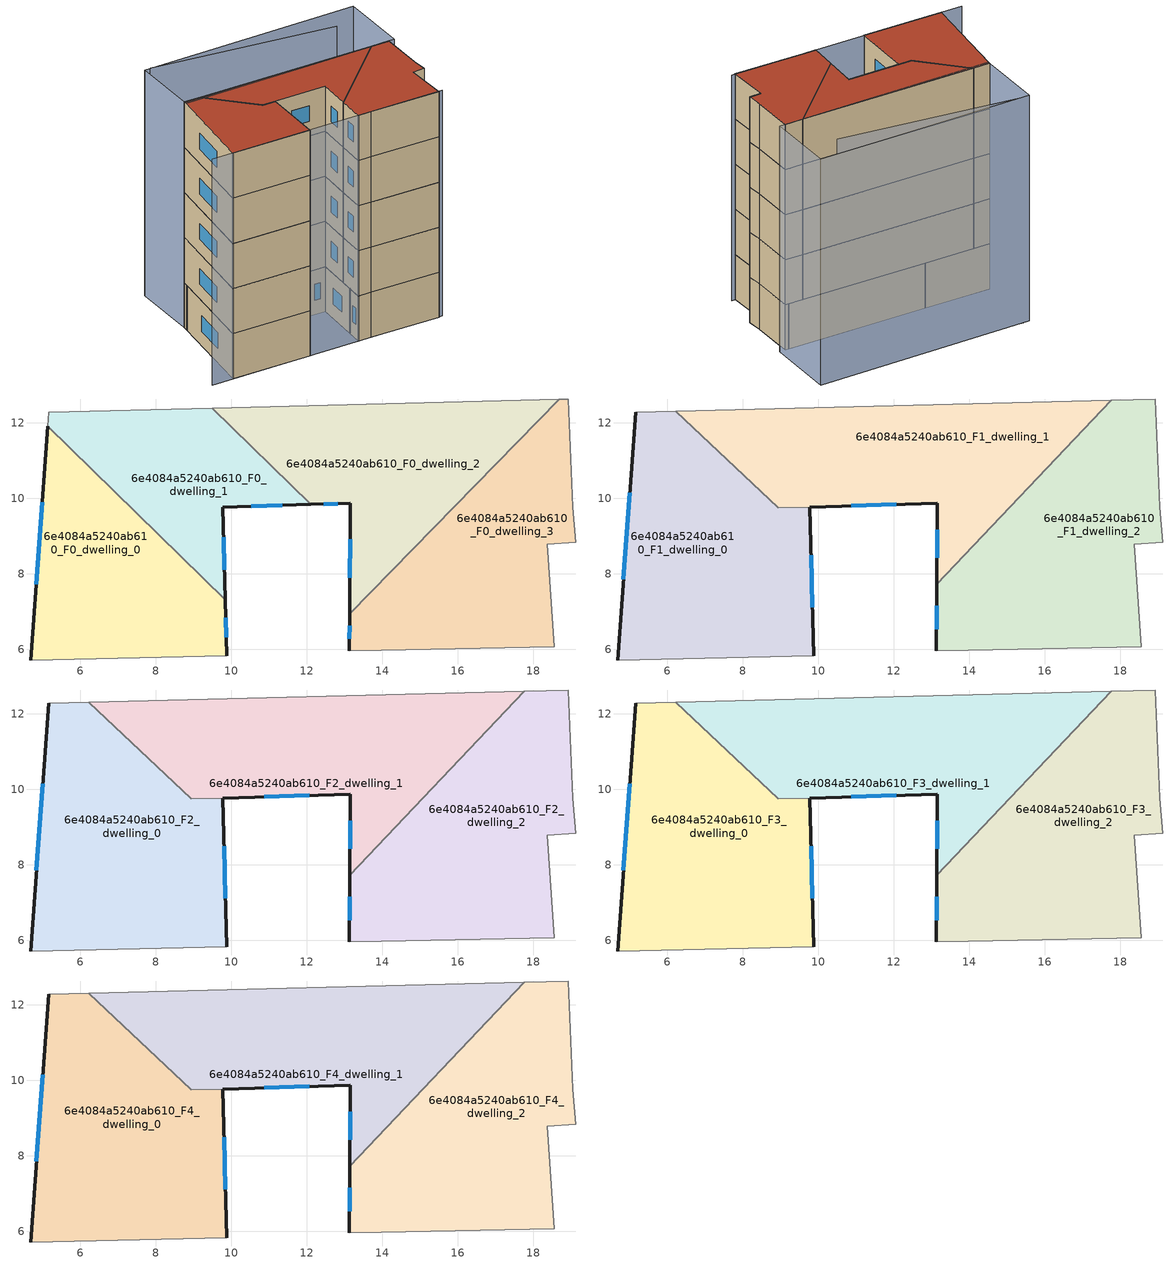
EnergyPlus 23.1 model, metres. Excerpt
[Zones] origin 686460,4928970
6e4084a5240ab610_F0_dwelling_0
 floor ground (EU_floor_Construction): 9.88,5.84 9.84,7.31 5.14,11.91 4.69,5.72 z0
 wall outside (EU_wall_Construction): 9.84,7.31 9.88,5.84 / 4.69,5.72 5.14,11.91 z0:3
 wall adiabatic (EU_wall_Construction): 9.88,5.84 4.69,5.72 z0:3
 wall to 6e4084a5240ab610_F0_dwelling_1 (EU_wall_Construction): 5.14,11.91 9.84,7.31 z0:3
 window (EU_Window_Construction): 9.85,6.83 9.86,6.32 / 4.83,7.73 4.99,9.9 z0.98:2.02
6e4084a5240ab610_F0_dwelling_1
 floor ground (EU_floor_Construction): 9.84,7.31 9.78,9.77 12.11,9.84 9.5,12.39 5.17,12.28 5.14,11.91 z0
 wall outside (EU_wall_Construction): 12.11,9.84 9.78,9.77 9.84,7.31 z0:3
 wall adiabatic (EU_wall_Construction): 5.14,11.91 5.17,12.28 9.5,12.39 z0:3
 wall to 6e4084a5240ab610_F0_dwelling_2 (EU_wall_Construction): 9.5,12.39 12.11,9.84 z0:3
 window (EU_Window_Construction): 11.35,9.82 10.54,9.79 / 9.8,8.97 9.82,8.11 z0.98:2.02
6e4084a5240ab610_F0_dwelling_2
 floor ground (EU_floor_Construction): 13.14,6.94 18.69,12.62 9.5,12.39 12.11,9.84 13.16,9.87 z0
 wall outside (EU_wall_Construction): 13.14,6.94 13.16,9.87 12.11,9.84 z0:3
 wall adiabatic (EU_wall_Construction): 9.5,12.39 18.69,12.62 z0:3
 wall to 6e4084a5240ab610_F0_dwelling_3 (EU_wall_Construction): 18.69,12.62 13.14,6.94 z0:3
 window (EU_Window_Construction): 13.14,7.89 13.15,8.92 / 12.82,9.86 12.45,9.85 z0.98:2.02
6e4084a5240ab610_F0_dwelling_3
 floor ground (EU_floor_Construction): 18.55,6.07 18.37,8.78 19.13,8.84 19.04,9.77 18.92,12.63 18.69,12.62 13.14,6.94 13.13,5.96 13.98,5.98 z0
 wall outside (EU_wall_Construction): 13.13,5.96 13.14,6.94 z0:3
 wall adiabatic (EU_wall_Construction): 18.69,12.62 18.92,12.63 19.04,9.77 19.13,8.84 18.37,8.78 18.55,6.07 13.98,5.98 13.13,5.96 z0:3
 window (EU_Window_Construction): 13.13,6.28 13.13,6.62 z0.98:2.02
6e4084a5240ab610_F1_dwelling_0
 floor to 6e4084a5240ab610_F0_dwelling_0 (EU_floor_Construction): 9.88,5.84 9.84,7.31 5.14,11.91 4.69,5.72 z3
 floor to 6e4084a5240ab610_F0_dwelling_1 (EU_floor_Construction): 9.84,7.31 9.78,9.77 8.94,9.75 6.23,12.31 5.17,12.28 5.14,11.91 z3
 wall outside (EU_wall_Construction): 9.78,9.77 9.88,5.84 / 4.69,5.72 5.17,12.28 z3:6
 wall adiabatic (EU_wall_Construction): 9.88,5.84 4.69,5.72 / 5.17,12.28 6.23,12.31 z3:6
 wall to 6e4084a5240ab610_F1_dwelling_1 (EU_wall_Construction): 6.23,12.31 8.94,9.75 9.78,9.77 z3:6
 window (EU_Window_Construction): 9.81,8.49 9.84,7.12 / 4.84,7.85 5.01,10.15 z3.98:5.02
6e4084a5240ab610_F1_dwelling_1
 floor to 6e4084a5240ab610_F0_dwelling_1 (EU_floor_Construction): 12.11,9.84 9.5,12.39 6.23,12.31 8.94,9.75 z3
 floor to 6e4084a5240ab610_F0_dwelling_2 (EU_floor_Construction): 13.14,7.73 17.75,12.6 9.5,12.39 12.11,9.84 13.16,9.87 z3
 wall outside (EU_wall_Construction): 13.14,7.73 13.16,9.87 9.78,9.77 z3:6
 wall adiabatic (EU_wall_Construction): 6.23,12.31 17.75,12.6 z3:6
 wall to 6e4084a5240ab610_F1_dwelling_2 (EU_wall_Construction): 17.75,12.6 13.14,7.73 z3:6
 window (EU_Window_Construction): 13.15,8.43 13.15,9.17 / 12.06,9.84 10.88,9.8 z3.98:5.02
6e4084a5240ab610_F1_dwelling_2
 floor to 6e4084a5240ab610_F0_dwelling_2 (EU_floor_Construction): 13.13,6.94 18.69,12.62 17.75,12.6 13.14,7.73 z3
 floor to 6e4084a5240ab610_F0_dwelling_3 (EU_floor_Construction): 18.55,6.07 18.37,8.78 19.13,8.84 19.04,9.77 18.92,12.63 18.69,12.62 13.13,6.94 13.13,5.96 13.98,5.98 z3
 wall outside (EU_wall_Construction): 13.13,5.96 13.14,7.73 z3:6
 wall adiabatic (EU_wall_Construction): 17.75,12.6 18.92,12.63 19.04,9.77 19.13,8.84 18.37,8.78 18.55,6.07 13.98,5.98 13.13,5.96 z3:6
 window (EU_Window_Construction): 13.13,6.54 13.14,7.15 z3.98:5.02
6e4084a5240ab610_F2_dwelling_0
 floor to 6e4084a5240ab610_F1_dwelling_0 (EU_floor_Construction): 9.88,5.84 9.78,9.77 8.94,9.75 6.23,12.31 5.17,12.28 4.69,5.72 z6
 wall outside (EU_wall_Construction): 9.78,9.77 9.88,5.84 / 4.69,5.72 5.17,12.28 z6:9
 wall adiabatic (EU_wall_Construction): 9.88,5.84 4.69,5.72 / 5.17,12.28 6.23,12.31 z6:9
 wall to 6e4084a5240ab610_F2_dwelling_1 (EU_wall_Construction): 6.23,12.31 8.94,9.75 9.78,9.77 z6:9
 window (EU_Window_Construction): 9.81,8.49 9.84,7.12 / 4.84,7.85 5.01,10.15 z6.98:8.02
6e4084a5240ab610_F2_dwelling_1
 floor to 6e4084a5240ab610_F1_dwelling_1 (EU_floor_Construction): 13.14,7.73 17.75,12.6 6.23,12.31 8.94,9.75 13.16,9.87 z6
 wall outside (EU_wall_Construction): 13.14,7.73 13.16,9.87 9.78,9.77 z6:9
 wall adiabatic (EU_wall_Construction): 6.23,12.31 17.75,12.6 z6:9
 wall to 6e4084a5240ab610_F2_dwelling_2 (EU_wall_Construction): 17.75,12.6 13.14,7.73 z6:9
 window (EU_Window_Construction): 13.15,8.43 13.15,9.17 / 12.06,9.84 10.88,9.8 z6.98:8.02
6e4084a5240ab610_F2_dwelling_2
 floor to 6e4084a5240ab610_F1_dwelling_2 (EU_floor_Construction): 18.55,6.07 18.37,8.78 19.13,8.84 19.04,9.77 18.92,12.63 17.75,12.6 13.14,7.73 13.13,5.96 13.98,5.98 z6
 wall outside (EU_wall_Construction): 13.13,5.96 13.14,7.73 z6:9
 wall adiabatic (EU_wall_Construction): 17.75,12.6 18.92,12.63 19.04,9.77 19.13,8.84 18.37,8.78 18.55,6.07 13.98,5.98 13.13,5.96 z6:9
 window (EU_Window_Construction): 13.13,6.54 13.14,7.15 z6.98:8.02
6e4084a5240ab610_F3_dwelling_0
 floor to 6e4084a5240ab610_F2_dwelling_0 (EU_floor_Construction): 9.88,5.84 9.78,9.77 8.94,9.75 6.23,12.31 5.17,12.28 4.69,5.72 z9
 wall outside (EU_wall_Construction): 9.78,9.77 9.88,5.84 / 4.69,5.72 5.17,12.28 z9:12
 wall adiabatic (EU_wall_Construction): 9.88,5.84 4.69,5.72 / 5.17,12.28 6.23,12.31 z9:12
 wall to 6e4084a5240ab610_F3_dwelling_1 (EU_wall_Construction): 6.23,12.31 8.94,9.75 9.78,9.77 z9:12
 window (EU_Window_Construction): 9.81,8.49 9.84,7.12 / 4.84,7.85 5.01,10.15 z9.98:11.02
6e4084a5240ab610_F3_dwelling_1
 floor to 6e4084a5240ab610_F2_dwelling_1 (EU_floor_Construction): 13.14,7.73 17.75,12.6 6.23,12.31 8.94,9.75 13.16,9.87 z9
 wall outside (EU_wall_Construction): 13.14,7.73 13.16,9.87 9.78,9.77 z9:12
 wall adiabatic (EU_wall_Construction): 6.23,12.31 17.75,12.6 z9:12
 wall to 6e4084a5240ab610_F3_dwelling_2 (EU_wall_Construction): 17.75,12.6 13.14,7.73 z9:12
 window (EU_Window_Construction): 13.15,8.43 13.15,9.17 / 12.06,9.84 10.88,9.8 z9.98:11.02
6e4084a5240ab610_F3_dwelling_2
 floor to 6e4084a5240ab610_F2_dwelling_2 (EU_floor_Construction): 18.55,6.07 18.37,8.78 19.13,8.84 19.04,9.77 18.92,12.63 17.75,12.6 13.14,7.73 13.13,5.96 13.98,5.98 z9
 wall outside (EU_wall_Construction): 13.13,5.96 13.14,7.73 z9:12
 wall adiabatic (EU_wall_Construction): 17.75,12.6 18.92,12.63 19.04,9.77 19.13,8.84 18.37,8.78 18.55,6.07 13.98,5.98 13.13,5.96 z9:12
 window (EU_Window_Construction): 13.13,6.54 13.14,7.15 z9.98:11.02
6e4084a5240ab610_F4_dwelling_0
 floor to 6e4084a5240ab610_F3_dwelling_0 (EU_floor_Construction): 9.88,5.84 9.78,9.77 8.94,9.75 6.23,12.31 5.17,12.28 4.69,5.72 z12
 wall outside (EU_wall_Construction): 9.78,9.77 9.88,5.84 / 4.69,5.72 5.17,12.28 z12:15
 wall adiabatic (EU_wall_Construction): 9.88,5.84 4.69,5.72 / 5.17,12.28 6.23,12.31 z12:15
 wall to 6e4084a5240ab610_F4_dwelling_1 (EU_wall_Construction): 6.23,12.31 8.94,9.75 9.78,9.77 z12:15
 window (EU_Window_Construction): 9.81,8.49 9.84,7.12 / 4.84,7.85 5.01,10.15 z12.98:14.02
 roof outside (EU_roof_Construction): 9.78,9.77 9.88,5.84 4.69,5.72 5.17,12.28 6.23,12.31 8.94,9.75 z15
6e4084a5240ab610_F4_dwelling_1
 floor to 6e4084a5240ab610_F3_dwelling_1 (EU_floor_Construction): 13.14,7.73 17.75,12.6 6.23,12.31 8.94,9.75 13.16,9.87 z12
 wall outside (EU_wall_Construction): 13.14,7.73 13.16,9.87 9.78,9.77 z12:15
 wall adiabatic (EU_wall_Construction): 6.23,12.31 17.75,12.6 z12:15
 wall to 6e4084a5240ab610_F4_dwelling_2 (EU_wall_Construction): 17.75,12.6 13.14,7.73 z12:15
 window (EU_Window_Construction): 13.15,8.43 13.15,9.17 / 12.06,9.84 10.88,9.8 z12.98:14.02
 roof outside (EU_roof_Construction): 17.75,12.6 13.14,7.73 13.16,9.87 8.94,9.75 6.23,12.31 z15
6e4084a5240ab610_F4_dwelling_2
 floor to 6e4084a5240ab610_F3_dwelling_2 (EU_floor_Construction): 18.55,6.07 18.37,8.78 19.13,8.84 19.04,9.77 18.92,12.63 17.75,12.6 13.14,7.73 13.13,5.96 13.98,5.98 z12
 wall outside (EU_wall_Construction): 13.13,5.96 13.14,7.73 z12:15
 wall adiabatic (EU_wall_Construction): 17.75,12.6 18.92,12.63 19.04,9.77 19.13,8.84 18.37,8.78 18.55,6.07 13.98,5.98 13.13,5.96 z12:15
 window (EU_Window_Construction): 13.13,6.54 13.14,7.15 z12.98:14.02
 roof outside (EU_roof_Construction): 18.92,12.63 19.04,9.77 19.13,8.84 18.37,8.78 18.55,6.07 13.98,5.98 13.13,5.96 13.14,7.73 17.75,12.6 z15
shading: 3.32,5.68 18.79,6.12 / 17.14,15.57 5.39,16.62 / 5,16.61 19.12,17.15 / 19.12,17.15 19.3,12.64 / 19.3,12.64 5.17,12.1 / 5.17,12.1 5,16.61 z0:15
[Building]
EU S2 Campaign: North Axis=0; Terrain=City; Solar Distribution=FullExterior
[Site:Location]
Bologna: Latitude=44.5; Longitude=11.25; Time Zone=1; Elevation=37
[SizingPeriod:WeatherFileDays]
AnnualSizingPeriod: Begin Month=1; Begin Day of Month=1; End Month=12; End Day of Month=31; Day of Week for Start Day=Monday; Use Weather File Daylight Saving Period=No; Use Weather File Rain and Snow Indicators=No
[MATERIAL]
EU_InternalMass_Material: Roughness=MediumRough; Thickness=0.1; Conductivity=1; Density=1800; Specific Heat=900; Thermal Absorptance=0.9; Solar Absorptance=0.7; Visible Absorptance=0.7
[MATERIAL:NOMASS] Roughness=MediumRough; Thermal Absorptance=0.9; Solar Absorptance=0.7; Visible Absorptance=0.7
Name | Thermal Resistance
EU_wall_NoMass | 0.905828
EU_roof_NoMass | 0.37593
EU_floor_NoMass | 0.67114
[WINDOWMATERIAL:SIMPLEGLAZINGSYSTEM]
EU_Window_SimpleGlazing: UFactor=4.52486; Solar Heat Gain Coefficient=0.85; Visible Transmittance=0.85
[CONSTRUCTION]
EU_wall_Construction: EU_wall_NoMass
EU_roof_Construction: EU_roof_NoMass
EU_floor_Construction: EU_floor_NoMass
EU_InternalMass_Construction: EU_InternalMass_Material
EU_Window_Construction: EU_Window_SimpleGlazing
[ZONE] Type=1; Multiplier=1; Ceiling Height=autocalculate; Floor Area=autocalculate; Part of Total Floor Area=Yes
Name | Volume
6e4084a5240ab610_F0_dwelling_0 | 58.2056
6e4084a5240ab610_F1_dwelling_0 | 78.6599
6e4084a5240ab610_F2_dwelling_0; 6e4084a5240ab610_F3_dwelling_0; 6e4084a5240ab610_F4_dwelling_0 | 78.6658
6e4084a5240ab610_F0_dwelling_1 | 45.8167
6e4084a5240ab610_F1_dwelling_1 | 76.5608
6e4084a5240ab610_F2_dwelling_1; 6e4084a5240ab610_F3_dwelling_1; 6e4084a5240ab610_F4_dwelling_1 | 76.5615
6e4084a5240ab610_F0_dwelling_2 | 64.3967
6e4084a5240ab610_F1_dwelling_2 | 77.6096
6e4084a5240ab610_F2_dwelling_2; 6e4084a5240ab610_F3_dwelling_2; 6e4084a5240ab610_F4_dwelling_2 | 77.6089
6e4084a5240ab610_F0_dwelling_3 | 64.4121
[INTERNALMASS] Construction=EU_InternalMass_Construction
Name | Zone or ZoneList | Surface Area
6e4084a5240ab610_F0_dwelling_0_EU_InternalMass | 6e4084a5240ab610_F0_dwelling_0 | 19.4016
6e4084a5240ab610_F0_dwelling_1_EU_InternalMass | 6e4084a5240ab610_F0_dwelling_1 | 15.2726
6e4084a5240ab610_F0_dwelling_2_EU_InternalMass | 6e4084a5240ab610_F0_dwelling_2 | 21.4688
6e4084a5240ab610_F0_dwelling_3_EU_InternalMass | 6e4084a5240ab610_F0_dwelling_3 | 21.4702
6e4084a5240ab610_F1_dwelling_0_EU_InternalMass | 6e4084a5240ab610_F1_dwelling_0 | 26.2211
6e4084a5240ab610_F1_dwelling_1_EU_InternalMass | 6e4084a5240ab610_F1_dwelling_1 | 25.5222
6e4084a5240ab610_F1_dwelling_2_EU_InternalMass | 6e4084a5240ab610_F1_dwelling_2 | 25.8695
6e4084a5240ab610_F2_dwelling_0_EU_InternalMass | 6e4084a5240ab610_F2_dwelling_0 | 26.2211
6e4084a5240ab610_F2_dwelling_1_EU_InternalMass | 6e4084a5240ab610_F2_dwelling_1 | 25.5222
6e4084a5240ab610_F2_dwelling_2_EU_InternalMass | 6e4084a5240ab610_F2_dwelling_2 | 25.8695
6e4084a5240ab610_F3_dwelling_0_EU_InternalMass | 6e4084a5240ab610_F3_dwelling_0 | 26.2211
6e4084a5240ab610_F3_dwelling_1_EU_InternalMass | 6e4084a5240ab610_F3_dwelling_1 | 25.5222
6e4084a5240ab610_F3_dwelling_2_EU_InternalMass | 6e4084a5240ab610_F3_dwelling_2 | 25.8695
6e4084a5240ab610_F4_dwelling_0_EU_InternalMass | 6e4084a5240ab610_F4_dwelling_0 | 26.2211
6e4084a5240ab610_F4_dwelling_1_EU_InternalMass | 6e4084a5240ab610_F4_dwelling_1 | 25.5222
6e4084a5240ab610_F4_dwelling_2_EU_InternalMass | 6e4084a5240ab610_F4_dwelling_2 | 25.8695
[OTHEREQUIPMENT] Fuel Type=Electricity; Design Level Calculation Method=Watts/Area; Power per Zone Floor Area=1; Fraction Latent=0; Fraction Radiant=0; Fraction Lost=0; Carbon Dioxide Generation Rate=0; EndUse Subcategory=EU_Step8_InternalGains
Name | Zone or ZoneList or Space or SpaceList | Schedule
EU_Step8_InternalGain_6e4084a5240ab610_F0_dwelling_0_f000 | 6e4084a5240ab610_F0_dwelling_0 | EU_Step8_GainSchedule_6e4084a5240ab610_F0_dwelling_0_f000
EU_Step8_InternalGain_6e4084a5240ab610_F0_dwelling_1_f000 | 6e4084a5240ab610_F0_dwelling_1 | EU_Step8_GainSchedule_6e4084a5240ab610_F0_dwelling_1_f000
EU_Step8_InternalGain_6e4084a5240ab610_F0_dwelling_2_f000 | 6e4084a5240ab610_F0_dwelling_2 | EU_Step8_GainSchedule_6e4084a5240ab610_F0_dwelling_2_f000
EU_Step8_InternalGain_6e4084a5240ab610_F0_dwelling_3_f000 | 6e4084a5240ab610_F0_dwelling_3 | EU_Step8_GainSchedule_6e4084a5240ab610_F0_dwelling_3_f000
EU_Step8_InternalGain_6e4084a5240ab610_F1_dwelling_0_f000 | 6e4084a5240ab610_F1_dwelling_0 | EU_Step8_GainSchedule_6e4084a5240ab610_F1_dwelling_0_f000
EU_Step8_InternalGain_6e4084a5240ab610_F1_dwelling_1_f000 | 6e4084a5240ab610_F1_dwelling_1 | EU_Step8_GainSchedule_6e4084a5240ab610_F1_dwelling_1_f000
EU_Step8_InternalGain_6e4084a5240ab610_F1_dwelling_2_f000 | 6e4084a5240ab610_F1_dwelling_2 | EU_Step8_GainSchedule_6e4084a5240ab610_F1_dwelling_2_f000
EU_Step8_InternalGain_6e4084a5240ab610_F2_dwelling_0_f000 | 6e4084a5240ab610_F2_dwelling_0 | EU_Step8_GainSchedule_6e4084a5240ab610_F2_dwelling_0_f000
EU_Step8_InternalGain_6e4084a5240ab610_F2_dwelling_1_f000 | 6e4084a5240ab610_F2_dwelling_1 | EU_Step8_GainSchedule_6e4084a5240ab610_F2_dwelling_1_f000
EU_Step8_InternalGain_6e4084a5240ab610_F2_dwelling_2_f000 | 6e4084a5240ab610_F2_dwelling_2 | EU_Step8_GainSchedule_6e4084a5240ab610_F2_dwelling_2_f000
EU_Step8_InternalGain_6e4084a5240ab610_F3_dwelling_0_f000 | 6e4084a5240ab610_F3_dwelling_0 | EU_Step8_GainSchedule_6e4084a5240ab610_F3_dwelling_0_f000
EU_Step8_InternalGain_6e4084a5240ab610_F3_dwelling_1_f000 | 6e4084a5240ab610_F3_dwelling_1 | EU_Step8_GainSchedule_6e4084a5240ab610_F3_dwelling_1_f000
EU_Step8_InternalGain_6e4084a5240ab610_F3_dwelling_2_f000 | 6e4084a5240ab610_F3_dwelling_2 | EU_Step8_GainSchedule_6e4084a5240ab610_F3_dwelling_2_f000
EU_Step8_InternalGain_6e4084a5240ab610_F4_dwelling_0_f000 | 6e4084a5240ab610_F4_dwelling_0 | EU_Step8_GainSchedule_6e4084a5240ab610_F4_dwelling_0_f000
EU_Step8_InternalGain_6e4084a5240ab610_F4_dwelling_1_f000 | 6e4084a5240ab610_F4_dwelling_1 | EU_Step8_GainSchedule_6e4084a5240ab610_F4_dwelling_1_f000
EU_Step8_InternalGain_6e4084a5240ab610_F4_dwelling_2_f000 | 6e4084a5240ab610_F4_dwelling_2 | EU_Step8_GainSchedule_6e4084a5240ab610_F4_dwelling_2_f000
[ZONEVENTILATION:DESIGNFLOWRATE] Schedule=EU_AlwaysOn; Design Flow Rate Calculation Method=AirChanges/Hour; Air Changes per Hour=0.73129; Ventilation Type=Natural; Fan Pressure Rise=0; Fan Total Efficiency=1; Constant Term Coefficient=1; Temperature Term Coefficient=0; Velocity Term Coefficient=0; Velocity Squared Term Coefficient=0; Minimum Indoor Temperature=-100; Maximum Indoor Temperature=100; Delta Temperature=-100; Minimum Outdoor Temperature=-100; Maximum Outdoor Temperature=100; Maximum Wind Speed=40
Name | Zone or ZoneList or Space or SpaceList
EU_ConstantAir_6e4084a5240ab610_F0_dwelling_0 | 6e4084a5240ab610_F0_dwelling_0
EU_ConstantAir_6e4084a5240ab610_F0_dwelling_1 | 6e4084a5240ab610_F0_dwelling_1
EU_ConstantAir_6e4084a5240ab610_F0_dwelling_2 | 6e4084a5240ab610_F0_dwelling_2
EU_ConstantAir_6e4084a5240ab610_F0_dwelling_3 | 6e4084a5240ab610_F0_dwelling_3
EU_ConstantAir_6e4084a5240ab610_F1_dwelling_0 | 6e4084a5240ab610_F1_dwelling_0
EU_ConstantAir_6e4084a5240ab610_F1_dwelling_1 | 6e4084a5240ab610_F1_dwelling_1
EU_ConstantAir_6e4084a5240ab610_F1_dwelling_2 | 6e4084a5240ab610_F1_dwelling_2
EU_ConstantAir_6e4084a5240ab610_F2_dwelling_0 | 6e4084a5240ab610_F2_dwelling_0
EU_ConstantAir_6e4084a5240ab610_F2_dwelling_1 | 6e4084a5240ab610_F2_dwelling_1
EU_ConstantAir_6e4084a5240ab610_F2_dwelling_2 | 6e4084a5240ab610_F2_dwelling_2
EU_ConstantAir_6e4084a5240ab610_F3_dwelling_0 | 6e4084a5240ab610_F3_dwelling_0
EU_ConstantAir_6e4084a5240ab610_F3_dwelling_1 | 6e4084a5240ab610_F3_dwelling_1
EU_ConstantAir_6e4084a5240ab610_F3_dwelling_2 | 6e4084a5240ab610_F3_dwelling_2
EU_ConstantAir_6e4084a5240ab610_F4_dwelling_0 | 6e4084a5240ab610_F4_dwelling_0
EU_ConstantAir_6e4084a5240ab610_F4_dwelling_1 | 6e4084a5240ab610_F4_dwelling_1
EU_ConstantAir_6e4084a5240ab610_F4_dwelling_2 | 6e4084a5240ab610_F4_dwelling_2
[HVACTEMPLATE:THERMOSTAT] Constant Heating Setpoint=20; Constant Cooling Setpoint=50
EU_HeatOnly_6e4084a5240ab610_F0_dwelling_0; EU_HeatOnly_6e4084a5240ab610_F0_dwelling_1; EU_HeatOnly_6e4084a5240ab610_F0_dwelling_2; EU_HeatOnly_6e4084a5240ab610_F0_dwelling_3; EU_HeatOnly_6e4084a5240ab610_F1_dwelling_0; EU_HeatOnly_6e4084a5240ab610_F1_dwelling_1; EU_HeatOnly_6e4084a5240ab610_F1_dwelling_2; EU_HeatOnly_6e4084a5240ab610_F2_dwelling_0; EU_HeatOnly_6e4084a5240ab610_F2_dwelling_1; EU_HeatOnly_6e4084a5240ab610_F2_dwelling_2; EU_HeatOnly_6e4084a5240ab610_F3_dwelling_0; EU_HeatOnly_6e4084a5240ab610_F3_dwelling_1; EU_HeatOnly_6e4084a5240ab610_F3_dwelling_2; EU_HeatOnly_6e4084a5240ab610_F4_dwelling_0; EU_HeatOnly_6e4084a5240ab610_F4_dwelling_1; EU_HeatOnly_6e4084a5240ab610_F4_dwelling_2
[HVACTEMPLATE:ZONE:IDEALLOADSAIRSYSTEM] System Availability Schedule=EU_AlwaysOn; Maximum Heating Supply Air Temperature=50; Minimum Cooling Supply Air Temperature=13; Maximum Heating Supply Air Humidity Ratio=0.0156; Minimum Cooling Supply Air Humidity Ratio=0.0077; Heating Limit=NoLimit; Cooling Limit=NoLimit; Heating Availability Schedule=EU_AlwaysOn; Cooling Availability Schedule=EU_CoolingOff; Dehumidification Control Type=ConstantSensibleHeatRatio; Cooling Sensible Heat Ratio=0.7; Dehumidification Setpoint=60; Humidification Control Type=None; Humidification Setpoint=30; Outdoor Air Method=None; Outdoor Air Flow Rate per Person=0.00944; Outdoor Air Flow Rate per Zone Floor Area=0; Outdoor Air Flow Rate per Zone=0; Demand Controlled Ventilation Type=None; Outdoor Air Economizer Type=NoEconomizer; Heat Recovery Type=None; Sensible Heat Recovery Effectiveness=0.7; Latent Heat Recovery Effectiveness=0.65
Name | Template Thermostat
6e4084a5240ab610_F0_dwelling_0 | EU_HeatOnly_6e4084a5240ab610_F0_dwelling_0
6e4084a5240ab610_F0_dwelling_1 | EU_HeatOnly_6e4084a5240ab610_F0_dwelling_1
6e4084a5240ab610_F0_dwelling_2 | EU_HeatOnly_6e4084a5240ab610_F0_dwelling_2
6e4084a5240ab610_F0_dwelling_3 | EU_HeatOnly_6e4084a5240ab610_F0_dwelling_3
6e4084a5240ab610_F1_dwelling_0 | EU_HeatOnly_6e4084a5240ab610_F1_dwelling_0
6e4084a5240ab610_F1_dwelling_1 | EU_HeatOnly_6e4084a5240ab610_F1_dwelling_1
6e4084a5240ab610_F1_dwelling_2 | EU_HeatOnly_6e4084a5240ab610_F1_dwelling_2
6e4084a5240ab610_F2_dwelling_0 | EU_HeatOnly_6e4084a5240ab610_F2_dwelling_0
6e4084a5240ab610_F2_dwelling_1 | EU_HeatOnly_6e4084a5240ab610_F2_dwelling_1
6e4084a5240ab610_F2_dwelling_2 | EU_HeatOnly_6e4084a5240ab610_F2_dwelling_2
6e4084a5240ab610_F3_dwelling_0 | EU_HeatOnly_6e4084a5240ab610_F3_dwelling_0
6e4084a5240ab610_F3_dwelling_1 | EU_HeatOnly_6e4084a5240ab610_F3_dwelling_1
6e4084a5240ab610_F3_dwelling_2 | EU_HeatOnly_6e4084a5240ab610_F3_dwelling_2
6e4084a5240ab610_F4_dwelling_0 | EU_HeatOnly_6e4084a5240ab610_F4_dwelling_0
6e4084a5240ab610_F4_dwelling_1 | EU_HeatOnly_6e4084a5240ab610_F4_dwelling_1
6e4084a5240ab610_F4_dwelling_2 | EU_HeatOnly_6e4084a5240ab610_F4_dwelling_2
[SIZING:ZONE] Zone Cooling Design Supply Air Temperature Input Method=SupplyAirTemperature; Zone Cooling Design Supply Air Temperature=13; Zone Heating Design Supply Air Temperature Input Method=SupplyAirTemperature; Zone Heating Design Supply Air Temperature=50; Zone Cooling Design Supply Air Humidity Ratio=0.008; Zone Heating Design Supply Air Humidity Ratio=0.008; Cooling Design Air Flow Method=DesignDay; Cooling Design Air Flow Rate=0; Cooling Minimum Air Flow per Zone Floor Area=0.000762; Cooling Minimum Air Flow=0; Cooling Minimum Air Flow Fraction=0.2; Heating Design Air Flow Method=DesignDay; Heating Design Air Flow Rate=0; Heating Maximum Air Flow per Zone Floor Area=0.002032; Heating Maximum Air Flow=0.141576; Heating Maximum Air Flow Fraction=0.3; Account for Dedicated Outdoor Air System=No; Dedicated Outdoor Air System Control Strategy=NeutralSupplyAir; Dedicated Outdoor Air Low Setpoint Temperature for Design=autosize; Dedicated Outdoor Air High Setpoint Temperature for Design=autosize; Zone Load Sizing Method=Sensible Load Only No Latent Load; Zone Latent Cooling Design Supply Air Humidity Ratio Input Method=HumidityRatioDifference; Zone Cooling Design Supply Air Humidity Ratio Difference=0.005; Zone Latent Heating Design Supply Air Humidity Ratio Input Method=HumidityRatioDifference; Zone Humidification Design Supply Air Humidity Ratio Difference=0.005
6e4084a5240ab610_F0_dwelling_0; 6e4084a5240ab610_F0_dwelling_1; 6e4084a5240ab610_F0_dwelling_2; 6e4084a5240ab610_F0_dwelling_3; 6e4084a5240ab610_F1_dwelling_0; 6e4084a5240ab610_F1_dwelling_1; 6e4084a5240ab610_F1_dwelling_2; 6e4084a5240ab610_F2_dwelling_0; 6e4084a5240ab610_F2_dwelling_1; 6e4084a5240ab610_F2_dwelling_2; 6e4084a5240ab610_F3_dwelling_0; 6e4084a5240ab610_F3_dwelling_1; 6e4084a5240ab610_F3_dwelling_2; 6e4084a5240ab610_F4_dwelling_0; 6e4084a5240ab610_F4_dwelling_1; 6e4084a5240ab610_F4_dwelling_2
[SCHEDULE:CONSTANT]
Name | Hourly Value
EU_AlwaysOn | 1
EU_CoolingOff | 0
[SCHEDULE:FILE] Column Number=1; Rows to Skip at Top=0; Number of Hours of Data=8760; Column Separator=Comma; Interpolate to Timestep=No; Minutes per Item=60; Adjust Schedule for Daylight Savings=Yes
Name | File
EU_Step8_GainSchedule_6e4084a5240ab610_F0_dwelling_0_f000 | ../../schedules/6e4084a5240ab610/6e4084a5240ab610_F0_dwelling_0_f000_gain.csv
EU_Step8_GainSchedule_6e4084a5240ab610_F0_dwelling_1_f000 | ../../schedules/6e4084a5240ab610/6e4084a5240ab610_F0_dwelling_1_f000_gain.csv
EU_Step8_GainSchedule_6e4084a5240ab610_F0_dwelling_2_f000 | ../../schedules/6e4084a5240ab610/6e4084a5240ab610_F0_dwelling_2_f000_gain.csv
EU_Step8_GainSchedule_6e4084a5240ab610_F0_dwelling_3_f000 | ../../schedules/6e4084a5240ab610/6e4084a5240ab610_F0_dwelling_3_f000_gain.csv
EU_Step8_GainSchedule_6e4084a5240ab610_F1_dwelling_0_f000 | ../../schedules/6e4084a5240ab610/6e4084a5240ab610_F1_dwelling_0_f000_gain.csv
EU_Step8_GainSchedule_6e4084a5240ab610_F1_dwelling_1_f000 | ../../schedules/6e4084a5240ab610/6e4084a5240ab610_F1_dwelling_1_f000_gain.csv
EU_Step8_GainSchedule_6e4084a5240ab610_F1_dwelling_2_f000 | ../../schedules/6e4084a5240ab610/6e4084a5240ab610_F1_dwelling_2_f000_gain.csv
EU_Step8_GainSchedule_6e4084a5240ab610_F2_dwelling_0_f000 | ../../schedules/6e4084a5240ab610/6e4084a5240ab610_F2_dwelling_0_f000_gain.csv
EU_Step8_GainSchedule_6e4084a5240ab610_F2_dwelling_1_f000 | ../../schedules/6e4084a5240ab610/6e4084a5240ab610_F2_dwelling_1_f000_gain.csv
EU_Step8_GainSchedule_6e4084a5240ab610_F2_dwelling_2_f000 | ../../schedules/6e4084a5240ab610/6e4084a5240ab610_F2_dwelling_2_f000_gain.csv
EU_Step8_GainSchedule_6e4084a5240ab610_F3_dwelling_0_f000 | ../../schedules/6e4084a5240ab610/6e4084a5240ab610_F3_dwelling_0_f000_gain.csv
EU_Step8_GainSchedule_6e4084a5240ab610_F3_dwelling_1_f000 | ../../schedules/6e4084a5240ab610/6e4084a5240ab610_F3_dwelling_1_f000_gain.csv
EU_Step8_GainSchedule_6e4084a5240ab610_F3_dwelling_2_f000 | ../../schedules/6e4084a5240ab610/6e4084a5240ab610_F3_dwelling_2_f000_gain.csv
EU_Step8_GainSchedule_6e4084a5240ab610_F4_dwelling_0_f000 | ../../schedules/6e4084a5240ab610/6e4084a5240ab610_F4_dwelling_0_f000_gain.csv
EU_Step8_GainSchedule_6e4084a5240ab610_F4_dwelling_1_f000 | ../../schedules/6e4084a5240ab610/6e4084a5240ab610_F4_dwelling_1_f000_gain.csv
EU_Step8_GainSchedule_6e4084a5240ab610_F4_dwelling_2_f000 | ../../schedules/6e4084a5240ab610/6e4084a5240ab610_F4_dwelling_2_f000_gain.csv
